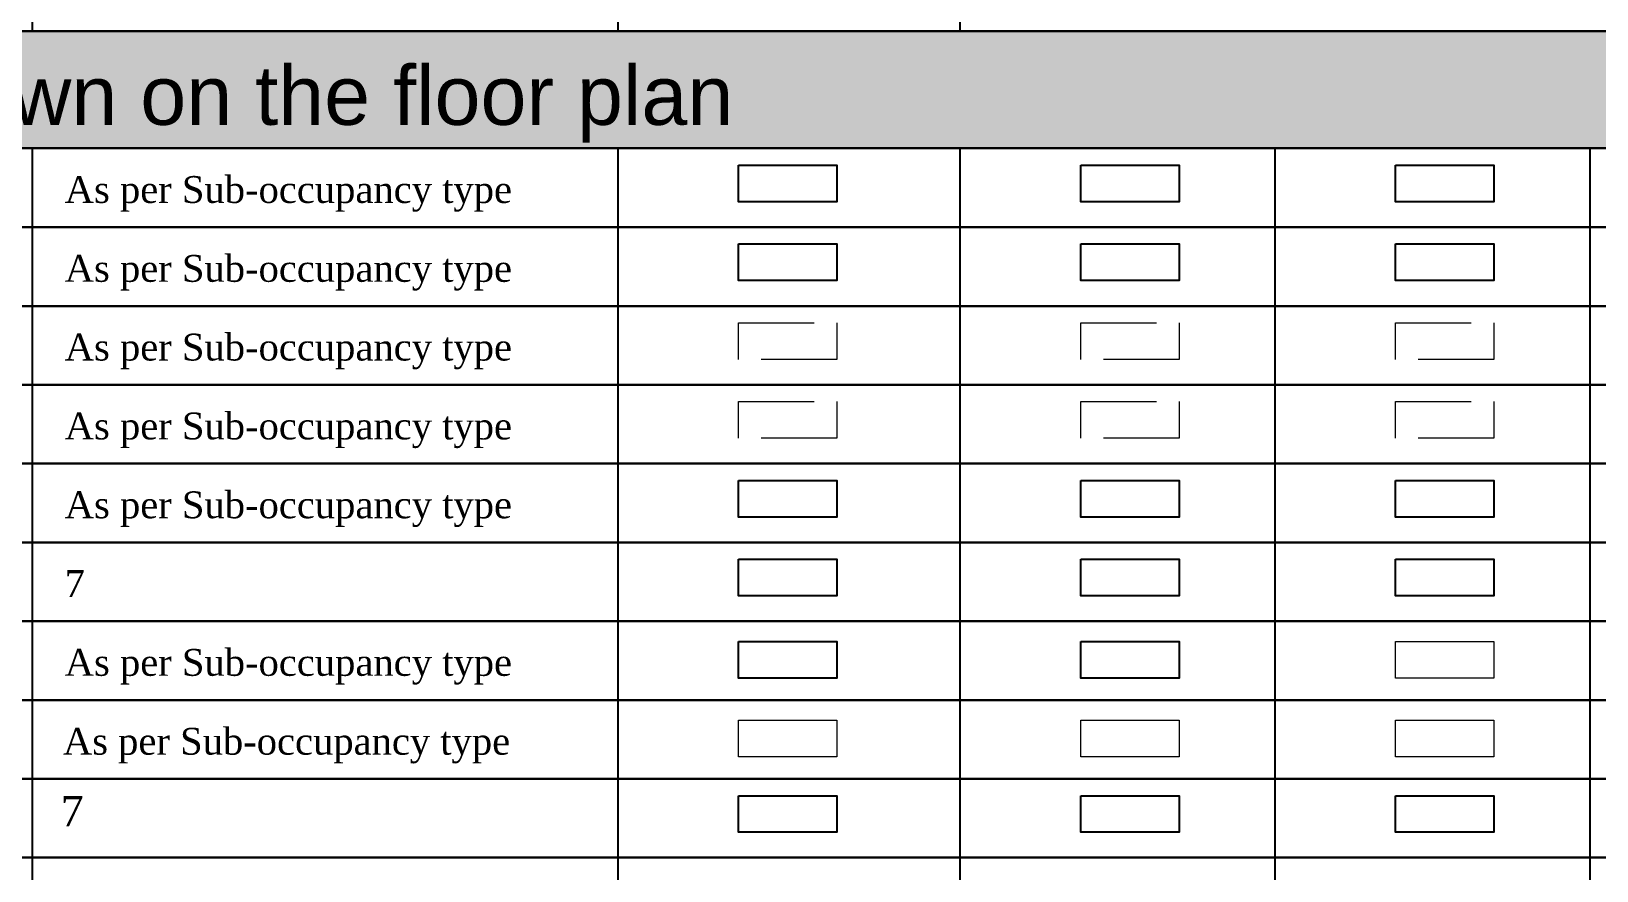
# Model space of a CAD drawing. Header units: millimetres. Extents: x -9481 to -9285, y 28728 to 28829.
# Drawn here: x -9461.74 to -9451.39, y 28797.42 to 28802.96 of the extents above; entities that cross this region are included whole.
import ezdxf

# ---------------------------------------------------------------- set-up
doc = ezdxf.new("R2010")
doc.units = ezdxf.units.MM
doc.linetypes.add('CONTINULUS', pattern=[0])
doc.linetypes.add('DASHED', pattern=[0.75, 0.5, -0.25])
for name, color, linetype in [('BLK_1_FLR_0_APPROVED_CONSTRUCTION', 7, 'Continuous'), ('BLK_1_FLR_0_CARPET_AREA', 25, 'Continuous'), ('BLK_1_FLR_0_DEMOLITION_AREA', 7, 'Continuous'), ('BLK_1_FLR_0_ROOF_AREA', 7, 'Continuous'), ('BLK_1_FLR_1_APPROVED_CONSTRUCTION', 7, 'Continuous'), ('BLK_1_FLR_1_CARPET_AREA', 25, 'Continuous'), ('BLK_1_FLR_1_DEMOLITION_AREA', 7, 'Continuous'), ('BLK_1_FLR_1_ROOF_AREA', 7, 'Continuous'), ('BLK_1_FLR_2_APPROVED_CONSTRUCTION', 7, 'Continuous'), ('BLK_1_FLR_2_DEMOLITION_AREA', 7, 'Continuous'), ('BLK_1_FLR_2_ROOF_AREA', 7, 'Continuous'), ('BLK_1_PLANTATION_GREENSTRIP', 7, 'Continuous'), ('HATCH', 7, 'Continuous')]:
    doc.layers.add(name, color=color, linetype=linetype)
for name, color, linetype, plot in [('BLK_1_FLR_0_BLT_UP_AREA', 25, 'Continuous', False), ('BLK_1_FLR_0_BLT_UP_AREA_DEDUCT', 25, 'Continuous', False), ('BLK_1_FLR_1_BLT_UP_AREA', 25, 'Continuous', False), ('BLK_1_FLR_1_BLT_UP_AREA_DEDUCT', 25, 'Continuous', False), ('BLK_1_FLR_2_BLT_UP_AREA', 7, 'Continuous', False), ('BLK_1_FLR_2_BLT_UP_AREA_DEDUCT', 7, 'Continuous', False)]:
    doc.layers.add(name, color=color, linetype=linetype, plot=plot)
for name, color, linetype, lineweight in [('BLK_1_FLR_0_BLT_UP_AREA_DEDUCT_EXISTING', 11, 'DASHED', 9), ('BLK_1_FLR_0_BLT_UP_AREA_EXISTING', 11, 'DASHED', 9), ('BLK_1_FLR_0_CRPT_AREA_DEDUCT', 7, 'Continuous', 0), ('BLK_1_FLR_1_BLT_UP_AREA_DEDUCT_EXISTING', 11, 'DASHED', 9), ('BLK_1_FLR_1_BLT_UP_AREA_EXISTING', 11, 'DASHED', 9), ('BLK_1_FLR_1_CRPT_AREA_DEDUCT', 7, 'Continuous', 0), ('BLK_1_FLR_2_BLT_UP_AREA_DEDUCT_EXISTING', 11, 'DASHED', 9), ('BLK_1_FLR_2_BLT_UP_AREA_EXISTING', 11, 'DASHED', 9), ('BLK_1_FLR_2_CARPET_AREA', 7, 'Continuous', 0), ('BLK_1_FLR_2_CRPT_AREA_DEDUCT', 7, 'Continuous', 0)]:
    doc.layers.add(name, color=color, linetype=linetype, lineweight=lineweight)
doc.styles.add('MtXpl_Georgia', font='georgiab.ttf')
doc.styles.get("Standard").update_dxf_attribs({"font": 'arial.ttf', "height": 0.25})

# ---------------------------------------------------------------- blocks, each defined once
blk = doc.blocks.new('H2')
at = {"layer": 'HATCH', "linetype": 'CONTINULUS', "ltscale": 0.05}
h = blk.add_hatch(color=241, dxfattribs=at)
h.dxf.hatch_style = 1
h.paths.add_polyline_path([(-9435.455, 28804.6), (-9435.455, 28803.827), (-9396.427, 28803.827), (-9396.427, 28804.6)])
blk.add_lwpolyline([(-9435.455, 28804.6), (-9396.427, 28804.6), (-9396.427, 28803.827), (-9435.455, 28803.827), (-9435.455, 28804.6)], close=True)
at = {"color": 18, "insert": (-9420.014, 28804.373), "char_height": 0.39118, "attachment_point": 1}
blk.add_mtext_dynamic_manual_height_columns('Layers to be drawn on the floor plan', width=11.88863, gutter_width=1.633, heights=[0], dxfattribs=at)

msp = doc.modelspace()

# ---------------------------------------------------------------- linework, layer by layer
for p, q in [((-9461.732, 28807.647), (-9461.732, 28802.961)), ((-9457.862, 28807.126), (-9457.862, 28802.961)), ((-9455.602, 28806.085), (-9455.602, 28802.961)), ((-9461.732, 28802.188), (-9461.732, 28801.666)), ((-9457.862, 28802.188), (-9457.862, 28801.667)), ((-9455.602, 28802.188), (-9455.602, 28801.667)), ((-9453.521, 28802.188), (-9453.521, 28801.667)), ((-9451.44, 28802.188), (-9451.44, 28801.667)), ((-9461.732, 28801.667), (-9461.732, 28801.145)), ((-9457.862, 28801.667), (-9457.862, 28801.146)), ((-9455.602, 28801.667), (-9455.602, 28801.146)), ((-9453.521, 28801.667), (-9453.521, 28801.146)), ((-9451.44, 28801.667), (-9451.44, 28801.146)), ((-9461.732, 28801.146), (-9461.732, 28800.624)), ((-9457.862, 28801.146), (-9457.862, 28800.626)), ((-9455.602, 28801.146), (-9455.602, 28800.626)), ((-9453.521, 28801.146), (-9453.521, 28800.626)), ((-9451.44, 28801.146), (-9451.44, 28800.626)), ((-9461.732, 28800.626), (-9461.732, 28800.104)), ((-9457.862, 28800.626), (-9457.862, 28800.105)), ((-9455.602, 28800.626), (-9455.602, 28800.105)), ((-9453.521, 28800.626), (-9453.521, 28800.105)), ((-9451.44, 28800.626), (-9451.44, 28800.105)), ((-9461.732, 28800.105), (-9461.732, 28799.583)), ((-9457.862, 28800.105), (-9457.862, 28799.584)), ((-9455.602, 28800.105), (-9455.602, 28799.584)), ((-9453.521, 28800.105), (-9453.521, 28799.584)), ((-9451.44, 28800.105), (-9451.44, 28799.584)), ((-9461.732, 28799.584), (-9461.732, 28799.062)), ((-9457.862, 28799.584), (-9457.862, 28799.064)), ((-9455.602, 28799.584), (-9455.602, 28799.064)), ((-9453.521, 28799.584), (-9453.521, 28799.064)), ((-9451.44, 28799.584), (-9451.44, 28799.064)), ((-9461.732, 28799.064), (-9461.732, 28798.542)), ((-9457.862, 28799.064), (-9457.862, 28798.543)), ((-9455.602, 28799.064), (-9455.602, 28798.023)), ((-9453.521, 28799.064), (-9453.521, 28798.023)), ((-9451.44, 28799.064), (-9451.44, 28798.023)), ((-9461.732, 28798.543), (-9461.732, 28798.021)), ((-9457.862, 28798.543), (-9457.862, 28798.023)), ((-9461.732, 28798.023), (-9461.732, 28797.5)), ((-9457.862, 28798.023), (-9457.862, 28797.502)), ((-9455.602, 28798.023), (-9455.602, 28797.502)), ((-9453.521, 28798.023), (-9453.521, 28797.502)), ((-9451.44, 28798.023), (-9451.44, 28797.502)), ((-9461.732, 28797.502), (-9461.732, 28797.5)), ((-9461.732, 28797.502), (-9461.732, 28796.98)), ((-9457.862, 28797.502), (-9457.862, 28796.981)), ((-9455.602, 28797.502), (-9455.602, 28796.981)), ((-9453.521, 28797.502), (-9453.521, 28796.981)), ((-9451.44, 28797.502), (-9451.44, 28796.981))]:
    msp.add_line(p, q)
for points in [[(-9442.23, 28805.564), (-9442.23, 28802.961), (-9481.258, 28802.961), (-9481.258, 28805.564)], [(-9481.258, 28801.667), (-9481.258, 28802.188), (-9442.23, 28802.188), (-9442.23, 28801.667), (-9470.864, 28801.667)], [(-9470.864, 28801.667), (-9442.23, 28801.667), (-9442.23, 28801.146), (-9481.258, 28801.146), (-9481.258, 28801.667)], [(-9481.258, 28800.626), (-9481.258, 28801.146), (-9442.23, 28801.146), (-9442.23, 28800.626), (-9470.864, 28800.626)], [(-9470.864, 28800.626), (-9442.23, 28800.626), (-9442.23, 28800.105), (-9481.258, 28800.105), (-9481.258, 28800.626)], [(-9481.258, 28799.584), (-9481.258, 28800.105), (-9442.23, 28800.105), (-9442.23, 28799.584), (-9481.258, 28799.584)], [(-9481.258, 28799.064), (-9481.258, 28799.584), (-9442.23, 28799.584), (-9442.23, 28799.064), (-9481.258, 28799.064)], [(-9481.258, 28798.543), (-9481.258, 28799.064), (-9442.23, 28799.064), (-9442.23, 28798.543), (-9470.864, 28798.543)], [(-9470.864, 28798.543), (-9442.23, 28798.543), (-9442.23, 28798.023), (-9481.258, 28798.023)]]:
    msp.add_lwpolyline(points)
for points in [[(-9481.258, 28798.023), (-9442.23, 28798.023), (-9442.23, 28797.502), (-9481.258, 28797.502), (-9481.258, 28798.023)], [(-9481.258, 28797.502), (-9442.23, 28797.502), (-9442.23, 28796.981), (-9481.258, 28796.981), (-9481.258, 28797.502)]]:
    msp.add_lwpolyline(points, close=True)
at = {"layer": 'BLK_1_FLR_0_APPROVED_CONSTRUCTION', "color": 11}
msp.add_lwpolyline([(-9457.064, 28799.994), (-9456.415, 28799.994), (-9456.415, 28799.752), (-9457.064, 28799.752)], close=True, dxfattribs=at)
at = {"layer": 'BLK_1_FLR_0_BLT_UP_AREA', "color": 11}
msp.add_lwpolyline([(-9457.064, 28802.077), (-9456.415, 28802.077), (-9456.415, 28801.834), (-9457.064, 28801.834)], close=True, dxfattribs=at)
at = {"layer": 'BLK_1_FLR_0_BLT_UP_AREA_DEDUCT', "color": 11}
msp.add_lwpolyline([(-9457.064, 28801.556), (-9456.415, 28801.556), (-9456.415, 28801.314), (-9457.064, 28801.314)], close=True, dxfattribs=at)
at = {"layer": 'BLK_1_FLR_0_BLT_UP_AREA_DEDUCT_EXISTING', "color": 11}
msp.add_lwpolyline([(-9457.064, 28800.515), (-9456.415, 28800.515), (-9456.415, 28800.272), (-9457.064, 28800.272)], close=True, dxfattribs=at)
at = {"layer": 'BLK_1_FLR_0_BLT_UP_AREA_EXISTING', "color": 11}
msp.add_lwpolyline([(-9457.064, 28801.035), (-9456.415, 28801.035), (-9456.415, 28800.793), (-9457.064, 28800.793)], close=True, dxfattribs=at)
at = {"layer": 'BLK_1_FLR_0_CARPET_AREA', "color": 11}
msp.add_lwpolyline([(-9457.064, 28798.93), (-9456.415, 28798.93), (-9456.415, 28798.688), (-9457.064, 28798.688)], close=True, dxfattribs=at)
at = {"layer": 'BLK_1_FLR_0_CRPT_AREA_DEDUCT', "color": 11}
msp.add_lwpolyline([(-9457.064, 28798.41), (-9456.415, 28798.41), (-9456.415, 28798.168), (-9457.064, 28798.168)], close=True, dxfattribs=at)
at = {"layer": 'BLK_1_FLR_0_DEMOLITION_AREA', "color": 7}
msp.add_lwpolyline([(-9457.064, 28799.473), (-9456.415, 28799.473), (-9456.415, 28799.231), (-9457.064, 28799.231)], close=True, dxfattribs=at)
at = {"layer": 'BLK_1_FLR_0_ROOF_AREA', "linetype": 'CONTINULUS', "ltscale": 0.05}
msp.add_lwpolyline([(-9457.064, 28797.911), (-9456.415, 28797.911), (-9456.415, 28797.669), (-9457.064, 28797.669)], close=True, dxfattribs=at)
at = {"layer": 'BLK_1_FLR_1_APPROVED_CONSTRUCTION', "color": 11}
msp.add_lwpolyline([(-9454.804, 28799.994), (-9454.154, 28799.994), (-9454.154, 28799.752), (-9454.804, 28799.752)], close=True, dxfattribs=at)
at = {"layer": 'BLK_1_FLR_1_BLT_UP_AREA', "color": 11}
msp.add_lwpolyline([(-9454.804, 28802.077), (-9454.154, 28802.077), (-9454.154, 28801.834), (-9454.804, 28801.834)], close=True, dxfattribs=at)
at = {"layer": 'BLK_1_FLR_1_BLT_UP_AREA_DEDUCT', "color": 11}
msp.add_lwpolyline([(-9454.804, 28801.556), (-9454.154, 28801.556), (-9454.154, 28801.314), (-9454.804, 28801.314)], close=True, dxfattribs=at)
at = {"layer": 'BLK_1_FLR_1_BLT_UP_AREA_DEDUCT_EXISTING', "color": 11}
msp.add_lwpolyline([(-9454.804, 28800.515), (-9454.154, 28800.515), (-9454.154, 28800.272), (-9454.804, 28800.272)], close=True, dxfattribs=at)
at = {"layer": 'BLK_1_FLR_1_BLT_UP_AREA_EXISTING', "color": 11}
msp.add_lwpolyline([(-9454.804, 28801.035), (-9454.154, 28801.035), (-9454.154, 28800.793), (-9454.804, 28800.793)], close=True, dxfattribs=at)
at = {"layer": 'BLK_1_FLR_1_CARPET_AREA', "color": 11}
msp.add_lwpolyline([(-9454.804, 28798.93), (-9454.154, 28798.93), (-9454.154, 28798.688), (-9454.804, 28798.688)], close=True, dxfattribs=at)
at = {"layer": 'BLK_1_FLR_1_CRPT_AREA_DEDUCT', "color": 11}
msp.add_lwpolyline([(-9454.804, 28798.41), (-9454.154, 28798.41), (-9454.154, 28798.168), (-9454.804, 28798.168)], close=True, dxfattribs=at)
at = {"layer": 'BLK_1_FLR_1_DEMOLITION_AREA', "color": 7}
msp.add_lwpolyline([(-9454.804, 28799.473), (-9454.154, 28799.473), (-9454.154, 28799.231), (-9454.804, 28799.231)], close=True, dxfattribs=at)
at = {"layer": 'BLK_1_FLR_1_ROOF_AREA', "linetype": 'CONTINULUS', "ltscale": 0.05}
msp.add_lwpolyline([(-9454.804, 28797.911), (-9454.154, 28797.911), (-9454.154, 28797.669), (-9454.804, 28797.669)], close=True, dxfattribs=at)
at = {"layer": 'BLK_1_FLR_2_APPROVED_CONSTRUCTION', "color": 11}
msp.add_lwpolyline([(-9452.723, 28799.994), (-9452.074, 28799.994), (-9452.074, 28799.752), (-9452.723, 28799.752)], close=True, dxfattribs=at)
at = {"layer": 'BLK_1_FLR_2_BLT_UP_AREA', "color": 11}
msp.add_lwpolyline([(-9452.723, 28802.077), (-9452.074, 28802.077), (-9452.074, 28801.834), (-9452.723, 28801.834)], close=True, dxfattribs=at)
at = {"layer": 'BLK_1_FLR_2_BLT_UP_AREA_DEDUCT', "color": 11}
msp.add_lwpolyline([(-9452.723, 28801.556), (-9452.074, 28801.556), (-9452.074, 28801.314), (-9452.723, 28801.314)], close=True, dxfattribs=at)
at = {"layer": 'BLK_1_FLR_2_BLT_UP_AREA_DEDUCT_EXISTING', "color": 11}
msp.add_lwpolyline([(-9452.723, 28800.515), (-9452.074, 28800.515), (-9452.074, 28800.272), (-9452.723, 28800.272)], close=True, dxfattribs=at)
at = {"layer": 'BLK_1_FLR_2_BLT_UP_AREA_EXISTING', "color": 11}
msp.add_lwpolyline([(-9452.723, 28801.035), (-9452.074, 28801.035), (-9452.074, 28800.793), (-9452.723, 28800.793)], close=True, dxfattribs=at)
at = {"layer": 'BLK_1_FLR_2_CARPET_AREA', "color": 11}
msp.add_lwpolyline([(-9452.723, 28798.93), (-9452.074, 28798.93), (-9452.074, 28798.688), (-9452.723, 28798.688)], close=True, dxfattribs=at)
at = {"layer": 'BLK_1_FLR_2_CRPT_AREA_DEDUCT', "color": 11}
msp.add_lwpolyline([(-9452.723, 28798.41), (-9452.074, 28798.41), (-9452.074, 28798.168), (-9452.723, 28798.168)], close=True, dxfattribs=at)
at = {"layer": 'BLK_1_FLR_2_DEMOLITION_AREA', "color": 7}
msp.add_lwpolyline([(-9452.723, 28799.473), (-9452.074, 28799.473), (-9452.074, 28799.231), (-9452.723, 28799.231)], close=True, dxfattribs=at)
at = {"layer": 'BLK_1_FLR_2_ROOF_AREA', "linetype": 'CONTINULUS', "ltscale": 0.05}
msp.add_lwpolyline([(-9452.723, 28797.911), (-9452.074, 28797.911), (-9452.074, 28797.669), (-9452.723, 28797.669)], close=True, dxfattribs=at)

# ---------------------------------------------------------------- block references
at = {"layer": 'BLK_1_PLANTATION_GREENSTRIP', "linetype": 'CONTINULUS'}
msp.add_blockref('H2', (-45.803, -1.639), dxfattribs=at)

# ---------------------------------------------------------------- texts
at = {"linetype": 'CONTINULUS', "style": 'MtXpl_Georgia'}
for s, height, p in [('As per Sub-occupancy type', 0.17748, (-9461.517, 28801.827)), ('As per Sub-occupancy type', 0.17748, (-9461.517, 28801.306)), ('As per Sub-occupancy type', 0.17748, (-9461.517, 28800.786)), ('As per Sub-occupancy type', 0.17748, (-9461.517, 28800.265)), ('As per Sub-occupancy type', 0.17748, (-9461.517, 28799.744)), ('7', 0.177, (-9461.517, 28799.224)), ('As per Sub-occupancy type', 0.17748, (-9461.517, 28798.703)), ('As per Sub-occupancy type', 0.17748, (-9461.529, 28798.182)), ('7', 0.201, (-9461.543, 28797.709))]:
    msp.add_text(s, height=height, dxfattribs=at).set_placement(p)

doc.saveas('drawing.dxf')
